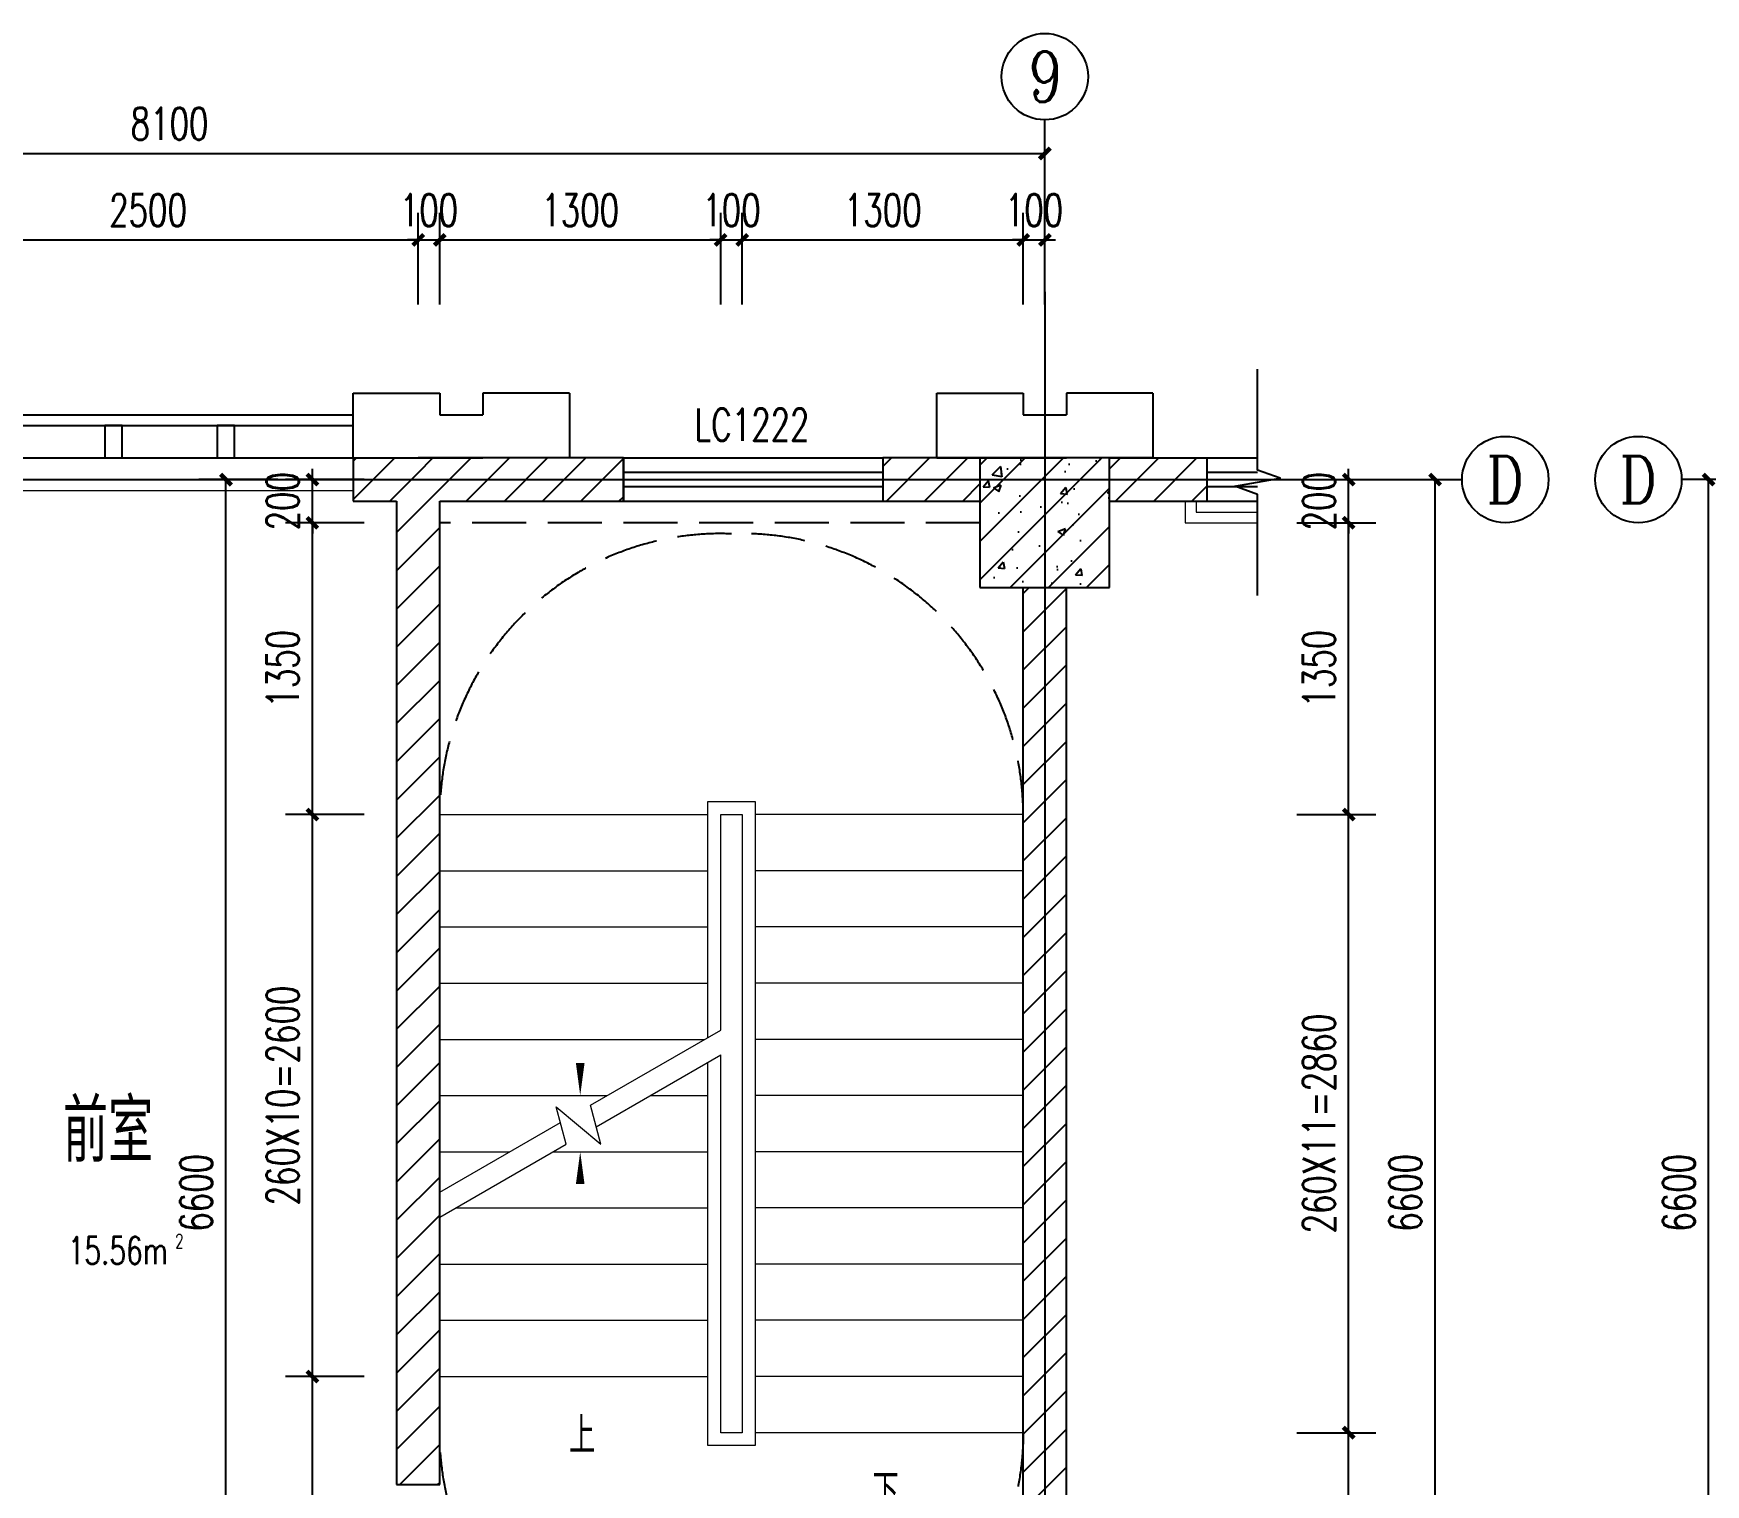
# Model space of a CAD drawing. Extents: x 1738711 to 2346805, y 1189731 to 2516152.
# Drawn here: x 2000756 to 2008494, y 1374807 to 1381521 of the extents above; entities that cross this region are included whole.
import ezdxf
from ezdxf.enums import TextEntityAlignment as Align

# ---------------------------------------------------------------- set-up
doc = ezdxf.new("R2010")
doc.units = 0
doc.header["$LTSCALE"] = 1000
doc.header["$MEASUREMENT"] = 0
doc.linetypes.add('DASH', pattern=[0.35, 0.25, -0.1])
doc.linetypes.add('复件 140224通州运河二期售楼部条件图_t3$0$X-ME SHAFT SH$0$X-B2$0$WATER_LINE', pattern=[0])
for name, color, linetype, lineweight in [('_0', 7, 'Continuous', 25), ('STAIR', 2, 'Continuous', 5), ('栏杆', 6, 'Continuous', 15)]:
    doc.layers.add(name, color=color, linetype=linetype, lineweight=lineweight)
for name, color, linetype in [('AR-TEXT', 7, 'Continuous'), ('AXIS', 3, 'Continuous'), ('AXIS_TEXT', 7, 'Continuous'), ('COLUMN', 9, 'Continuous'), ('DIM_SYMB', 3, 'Continuous'), ('DOTE', 1, 'Continuous'), ('PUB_DIM', 3, 'Continuous'), ('PUB_HATCH', 8, 'Continuous'), ('PUB_TEXT', 7, 'Continuous'), ('SPACE_ALL', 1, 'Continuous'), ('WALL', 40, 'Continuous'), ('WINDOW', 144, 'Continuous'), ('WINDOW_TEXT', 7, 'Continuous'), ('看线', 8, 'Continuous')]:
    doc.layers.add(name, color=color, linetype=linetype)
doc.styles.add('_TCH_AXIS', font='COMPLEX', dxfattribs={"bigfont": 'GBCBIG'})
doc.styles.add('_TCH_DIM', font='SIMPLEX', dxfattribs={"bigfont": 'GBCBIG'})
doc.styles.add('_TCH_DIM_T3', font='SIMPLEX', dxfattribs={"width": 0.705882, "bigfont": 'GBCBIG'})
doc.styles.add('_TCH_SPACE', font='SIMPLEX', dxfattribs={"height": 5, "bigfont": 'GBCBIG'})
doc.styles.add('_TCH_WINDOW', font='SIMPLEX', dxfattribs={"height": 3.5, "bigfont": 'GBCBIG'})
doc.styles.add('COMPLEX', font='COMPLEX')
doc.styles.get("Standard").update_dxf_attribs({"font": 'gbenor.shx', "bigfont": 'gbcbig.shx'})
doc.dimstyles.new('_TCH_ARCH&&50', dxfattribs={"dimtxt": 148.75, "dimasz": 50, "dimexe": 125, "dimexo": 150, "dimgap": 63.125, "dimtad": 1, "dimdec": 0, "dimzin": 0, "dimdsep": 46, "dimtxsty": '_TCH_DIM_T3', "dimblk": 'ARCHTICK', "dimcen": 0.09, "dimclrt": 7, "dimazin": 2, "dimtfac": 1, "dimtdec": 0, "dimtix": 1, "dimtmove": 2, "dimatfit": 3, "dimfxl": 50, "dimtolj": 1, "dimtzin": 0, "dimarcsym": 0})
pattern_1 = [(45, (0, 89.76), (-88.388383, 88.388383), [])]

# ---------------------------------------------------------------- blocks, each defined once
blk = doc.blocks.new('dgh321')
at = {"layer": 'WALL', "linetype": '复件 140224通州运河二期售楼部条件图_t3$0$X-ME SHAFT SH$0$X-B2$0$WATER_LINE'}
for p, q in [((3247025.2, -2494104.9), (3247425.2, -2494104.9)), ((3247025.2, -2494104.9), (3247025.2, -2494404.9)), ((3247425.2, -2494104.9), (3247625.2, -2494104.9)), ((3248025.2, -2494104.9), (3247625.2, -2494104.9)), ((3248025.2, -2494404.9), (3248025.2, -2494104.9)), ((3247425.2, -2494404.9), (3247425.2, -2494304.9)), ((3247425.2, -2494304.9), (3247625.2, -2494304.9)), ((3247625.2, -2494404.9), (3247625.2, -2494304.9)), ((3247025.2, -2494404.9), (3247425.2, -2494404.9)), ((3248025.2, -2494404.9), (3247625.2, -2494404.9))]:
    blk.add_line(p, q, dxfattribs=at)
blk = doc.blocks.new('hearherherhr')
at = {"layer": '看线', "linetype": 'DASH'}
for centre, start, end in [((1981791.9, 1704275.4), 87.79577, 180), ((1981891.9, 1704275.4), 0, 92.20423)]:
    blk.add_arc(centre, 1300, start, end, dxfattribs=at)
blk = doc.blocks.new('_ArchTick')
at = {"color": 0, "linetype": 'ByBlock', "const_width": 0.4}
blk.add_lwpolyline([(-0.5, -0.5), (0.5, 0.5)], dxfattribs=at)
blk = doc.blocks.new('*D1593')
at = {"layer": 'Defpoints', "color": 0, "transparency": 16777216}
for p in [(2001646.9, 1379456.5), (2002036.3, 1379456.5), (2002036.3, 1372856.5)]:
    blk.add_point(p, dxfattribs=at)
at = {"layer": 'PUB_DIM', "color": 0, "lineweight": -2, "transparency": 16777216}
for p, q in [((2001886.3, 1379456.5), (2001521.9, 1379456.5)), ((2001646.9, 1372856.5), (2001646.9, 1379456.5)), ((2001886.3, 1372856.5), (2001521.9, 1372856.5))]:
    blk.add_line(p, q, dxfattribs=at)
at = {"layer": 'PUB_DIM', "color": 0, "lineweight": -2, "transparency": 16777216, "xscale": 50, "yscale": 50, "zscale": 50}
for p, rotation in [((2001646.9, 1379456.5), 90), ((2001646.9, 1372856.5), 270)]:
    blk.add_blockref('_ArchTick', p, dxfattribs=dict(at, rotation=rotation))
at = {"layer": 'PUB_DIM', "color": 7, "transparency": 16777216, "insert": (2001509.4, 1376156.5), "char_height": 148.75, "attachment_point": 5, "rotation": 90, "style": '_TCH_DIM_T3'}
blk.add_mtext('\\A1;6600', dxfattribs=at)
blk = doc.blocks.new('*D1596')
at = {"layer": 'Defpoints', "color": 0, "transparency": 16777216}
for p in [(2002046.9, 1375306.5), (2002436.3, 1375306.5), (2002436.3, 1373706.5)]:
    blk.add_point(p, dxfattribs=at)
at = {"layer": 'PUB_DIM', "color": 0, "lineweight": -2, "transparency": 16777216}
for p, q in [((2002286.3, 1375306.5), (2001921.9, 1375306.5)), ((2002046.9, 1373706.5), (2002046.9, 1375306.5)), ((2002286.3, 1373706.5), (2001921.9, 1373706.5))]:
    blk.add_line(p, q, dxfattribs=at)
at = {"layer": 'PUB_DIM', "color": 0, "lineweight": -2, "transparency": 16777216, "xscale": 50, "yscale": 50, "zscale": 50}
for p, rotation in [((2002046.9, 1375306.5), 90), ((2002046.9, 1373706.5), 270)]:
    blk.add_blockref('_ArchTick', p, dxfattribs=dict(at, rotation=rotation))
at = {"layer": 'PUB_DIM', "color": 7, "transparency": 16777216, "insert": (2001909.4, 1374506.5), "char_height": 148.75, "attachment_point": 5, "rotation": 90, "style": '_TCH_DIM_T3'}
blk.add_mtext('\\A1;1600', dxfattribs=at)
blk = doc.blocks.new('*D1597')
at = {"layer": 'Defpoints', "color": 0, "transparency": 16777216}
for p in [(2002046.9, 1377906.5), (2002436.3, 1377906.5), (2002436.3, 1375306.5)]:
    blk.add_point(p, dxfattribs=at)
at = {"layer": 'PUB_DIM', "color": 0, "lineweight": -2, "transparency": 16777216}
for p, q in [((2002286.3, 1377906.5), (2001921.9, 1377906.5)), ((2002046.9, 1375306.5), (2002046.9, 1377906.5)), ((2002286.3, 1375306.5), (2001921.9, 1375306.5))]:
    blk.add_line(p, q, dxfattribs=at)
at = {"layer": 'PUB_DIM', "color": 0, "lineweight": -2, "transparency": 16777216, "xscale": 50, "yscale": 50, "zscale": 50}
for p, rotation in [((2002046.9, 1377906.5), 90), ((2002046.9, 1375306.5), 270)]:
    blk.add_blockref('_ArchTick', p, dxfattribs=dict(at, rotation=rotation))
at = {"layer": 'PUB_DIM', "color": 7, "transparency": 16777216, "insert": (2001909.4, 1376606.5), "char_height": 148.75, "attachment_point": 5, "rotation": 90, "style": '_TCH_DIM_T3'}
blk.add_mtext('\\A1;260X10=2600', dxfattribs=at)
blk = doc.blocks.new('*D1598')
at = {"layer": 'Defpoints', "color": 0, "transparency": 16777216}
for p in [(2002046.9, 1379256.5), (2002436.3, 1379256.5), (2002436.3, 1377906.5)]:
    blk.add_point(p, dxfattribs=at)
at = {"layer": 'PUB_DIM', "color": 0, "lineweight": -2, "transparency": 16777216}
for p, q in [((2002286.3, 1379256.5), (2001921.9, 1379256.5)), ((2002046.9, 1377906.5), (2002046.9, 1379256.5)), ((2002286.3, 1377906.5), (2001921.9, 1377906.5))]:
    blk.add_line(p, q, dxfattribs=at)
at = {"layer": 'PUB_DIM', "color": 0, "lineweight": -2, "transparency": 16777216, "xscale": 50, "yscale": 50, "zscale": 50}
for p, rotation in [((2002046.9, 1379256.5), 90), ((2002046.9, 1377906.5), 270)]:
    blk.add_blockref('_ArchTick', p, dxfattribs=dict(at, rotation=rotation))
at = {"layer": 'PUB_DIM', "color": 7, "transparency": 16777216, "insert": (2001909.4, 1378581.5), "char_height": 148.75, "attachment_point": 5, "rotation": 90, "style": '_TCH_DIM_T3'}
blk.add_mtext('\\A1;1350', dxfattribs=at)
blk = doc.blocks.new('*D1599')
at = {"layer": 'Defpoints', "color": 0, "transparency": 16777216}
for p in [(2002046.9, 1379456.5), (2002436.3, 1379456.5), (2002436.3, 1379256.5)]:
    blk.add_point(p, dxfattribs=at)
at = {"layer": 'PUB_DIM', "color": 0, "lineweight": -2, "transparency": 16777216}
for p, q in [((2002046.9, 1379456.5), (2002046.9, 1379506.5)), ((2002286.3, 1379456.5), (2001921.9, 1379456.5)), ((2002046.9, 1379256.5), (2002046.9, 1379456.5)), ((2002286.3, 1379256.5), (2001921.9, 1379256.5)), ((2002046.9, 1379256.5), (2002046.9, 1379206.5))]:
    blk.add_line(p, q, dxfattribs=at)
at = {"layer": 'PUB_DIM', "color": 0, "lineweight": -2, "transparency": 16777216, "xscale": 50, "yscale": 50, "zscale": 50}
for p, rotation in [((2002046.9, 1379456.5), 270), ((2002046.9, 1379256.5), 90)]:
    blk.add_blockref('_ArchTick', p, dxfattribs=dict(at, rotation=rotation))
at = {"layer": 'PUB_DIM', "color": 7, "transparency": 16777216, "insert": (2001909.4, 1379356.5), "char_height": 148.75, "attachment_point": 5, "rotation": 90, "style": '_TCH_DIM_T3'}
blk.add_mtext('\\A1;200', dxfattribs=at)
blk = doc.blocks.new('*D1646')
at = {"layer": 'Defpoints', "color": 0, "transparency": 16777216}
for p in [(2008507.9, 1379456.5), (2008972.6, 1379456.5), (2008972.6, 1372856.5)]:
    blk.add_point(p, dxfattribs=at)
at = {"layer": 'PUB_DIM', "color": 0, "lineweight": -2, "transparency": 16777216}
for p, q in [((2008822.6, 1379456.5), (2008382.9, 1379456.5)), ((2008507.9, 1372856.5), (2008507.9, 1379456.5)), ((2008822.6, 1372856.5), (2008382.9, 1372856.5))]:
    blk.add_line(p, q, dxfattribs=at)
at = {"layer": 'PUB_DIM', "color": 0, "lineweight": -2, "transparency": 16777216, "xscale": 50, "yscale": 50, "zscale": 50}
for p, rotation in [((2008507.9, 1379456.5), 90), ((2008507.9, 1372856.5), 270)]:
    blk.add_blockref('_ArchTick', p, dxfattribs=dict(at, rotation=rotation))
at = {"layer": 'PUB_DIM', "color": 7, "transparency": 16777216, "insert": (2008370.4, 1376156.5), "char_height": 148.75, "attachment_point": 5, "rotation": 90, "style": '_TCH_DIM_T3'}
blk.add_mtext('\\A1;6600', dxfattribs=at)
blk = doc.blocks.new('*D1671')
at = {"layer": 'Defpoints', "color": 0, "transparency": 16777216}
for p in [(2006852.9, 1379456.5), (2007242.3, 1379456.5), (2006852.9, 1372856.5)]:
    blk.add_point(p, dxfattribs=at)
at = {"layer": 'PUB_DIM', "color": 0, "lineweight": -2, "transparency": 16777216}
for p, q in [((2007002.9, 1379456.5), (2007367.3, 1379456.5)), ((2007242.3, 1372856.5), (2007242.3, 1379456.5)), ((2007002.9, 1372856.5), (2007367.3, 1372856.5))]:
    blk.add_line(p, q, dxfattribs=at)
at = {"layer": 'PUB_DIM', "color": 0, "lineweight": -2, "transparency": 16777216, "xscale": 50, "yscale": 50, "zscale": 50}
for p, rotation in [((2007242.3, 1379456.5), 90), ((2007242.3, 1372856.5), 270)]:
    blk.add_blockref('_ArchTick', p, dxfattribs=dict(at, rotation=rotation))
at = {"layer": 'PUB_DIM', "color": 7, "transparency": 16777216, "insert": (2007104.8, 1376156.5), "char_height": 148.75, "attachment_point": 5, "rotation": 90, "style": '_TCH_DIM_T3'}
blk.add_mtext('\\A1;6600', dxfattribs=at)
blk = doc.blocks.new('*D1674')
at = {"layer": 'Defpoints', "color": 0, "transparency": 16777216}
for p in [(2006452.9, 1375046.5), (2006842.3, 1375046.5), (2006452.9, 1373706.5)]:
    blk.add_point(p, dxfattribs=at)
at = {"layer": 'PUB_DIM', "color": 0, "lineweight": -2, "transparency": 16777216}
for p, q in [((2006602.9, 1375046.5), (2006967.3, 1375046.5)), ((2006842.3, 1373706.5), (2006842.3, 1375046.5)), ((2006602.9, 1373706.5), (2006967.3, 1373706.5))]:
    blk.add_line(p, q, dxfattribs=at)
at = {"layer": 'PUB_DIM', "color": 0, "lineweight": -2, "transparency": 16777216, "xscale": 50, "yscale": 50, "zscale": 50}
for p, rotation in [((2006842.3, 1375046.5), 90), ((2006842.3, 1373706.5), 270)]:
    blk.add_blockref('_ArchTick', p, dxfattribs=dict(at, rotation=rotation))
at = {"layer": 'PUB_DIM', "color": 7, "transparency": 16777216, "insert": (2006704.8, 1374376.5), "char_height": 148.75, "attachment_point": 5, "rotation": 90, "style": '_TCH_DIM_T3'}
blk.add_mtext('\\A1;1340', dxfattribs=at)
blk = doc.blocks.new('*D1675')
at = {"layer": 'Defpoints', "color": 0, "transparency": 16777216}
for p in [(2006452.9, 1377906.5), (2006842.3, 1377906.5), (2006452.9, 1375046.5)]:
    blk.add_point(p, dxfattribs=at)
at = {"layer": 'PUB_DIM', "color": 0, "lineweight": -2, "transparency": 16777216}
for p, q in [((2006602.9, 1377906.5), (2006967.3, 1377906.5)), ((2006842.3, 1375046.5), (2006842.3, 1377906.5)), ((2006602.9, 1375046.5), (2006967.3, 1375046.5))]:
    blk.add_line(p, q, dxfattribs=at)
at = {"layer": 'PUB_DIM', "color": 0, "lineweight": -2, "transparency": 16777216, "xscale": 50, "yscale": 50, "zscale": 50}
for p, rotation in [((2006842.3, 1377906.5), 90), ((2006842.3, 1375046.5), 270)]:
    blk.add_blockref('_ArchTick', p, dxfattribs=dict(at, rotation=rotation))
at = {"layer": 'PUB_DIM', "color": 7, "transparency": 16777216, "insert": (2006704.8, 1376476.5), "char_height": 148.75, "attachment_point": 5, "rotation": 90, "style": '_TCH_DIM_T3'}
blk.add_mtext('\\A1;260X11=2860', dxfattribs=at)
blk = doc.blocks.new('*D1676')
at = {"layer": 'Defpoints', "color": 0, "transparency": 16777216}
for p in [(2006452.9, 1379256.5), (2006842.3, 1379256.5), (2006452.9, 1377906.5)]:
    blk.add_point(p, dxfattribs=at)
at = {"layer": 'PUB_DIM', "color": 0, "lineweight": -2, "transparency": 16777216}
for p, q in [((2006602.9, 1379256.5), (2006967.3, 1379256.5)), ((2006842.3, 1377906.5), (2006842.3, 1379256.5)), ((2006602.9, 1377906.5), (2006967.3, 1377906.5))]:
    blk.add_line(p, q, dxfattribs=at)
at = {"layer": 'PUB_DIM', "color": 0, "lineweight": -2, "transparency": 16777216, "xscale": 50, "yscale": 50, "zscale": 50}
for p, rotation in [((2006842.3, 1379256.5), 90), ((2006842.3, 1377906.5), 270)]:
    blk.add_blockref('_ArchTick', p, dxfattribs=dict(at, rotation=rotation))
at = {"layer": 'PUB_DIM', "color": 7, "transparency": 16777216, "insert": (2006704.8, 1378581.5), "char_height": 148.75, "attachment_point": 5, "rotation": 90, "style": '_TCH_DIM_T3'}
blk.add_mtext('\\A1;1350', dxfattribs=at)
blk = doc.blocks.new('*D1677')
at = {"layer": 'Defpoints', "color": 0, "transparency": 16777216}
for p in [(2006452.9, 1379456.5), (2006842.3, 1379456.5), (2006452.9, 1379256.5)]:
    blk.add_point(p, dxfattribs=at)
at = {"layer": 'PUB_DIM', "color": 0, "lineweight": -2, "transparency": 16777216}
for p, q in [((2006842.3, 1379456.5), (2006842.3, 1379506.5)), ((2006602.9, 1379456.5), (2006967.3, 1379456.5)), ((2006842.3, 1379256.5), (2006842.3, 1379456.5)), ((2006602.9, 1379256.5), (2006967.3, 1379256.5)), ((2006842.3, 1379256.5), (2006842.3, 1379206.5))]:
    blk.add_line(p, q, dxfattribs=at)
at = {"layer": 'PUB_DIM', "color": 0, "lineweight": -2, "transparency": 16777216, "xscale": 50, "yscale": 50, "zscale": 50}
for p, rotation in [((2006842.3, 1379456.5), 270), ((2006842.3, 1379256.5), 90)]:
    blk.add_blockref('_ArchTick', p, dxfattribs=dict(at, rotation=rotation))
at = {"layer": 'PUB_DIM', "color": 7, "transparency": 16777216, "insert": (2006704.8, 1379356.5), "char_height": 148.75, "attachment_point": 5, "rotation": 90, "style": '_TCH_DIM_T3'}
blk.add_mtext('\\A1;200', dxfattribs=at)
blk = doc.blocks.new('*D1683')
at = {"layer": 'Defpoints', "color": 0, "transparency": 16777216}
for p in [(2005436.3, 1380965.4), (1997336.3, 1380516.8), (2005436.3, 1380516.8)]:
    blk.add_point(p, dxfattribs=at)
at = {"layer": 'PUB_DIM', "color": 0, "lineweight": -2, "transparency": 16777216}
for p, q in [((1997336.3, 1380666.8), (1997336.3, 1381090.4)), ((2005436.3, 1380666.8), (2005436.3, 1381090.4)), ((1997336.3, 1380965.4), (2005436.3, 1380965.4))]:
    blk.add_line(p, q, dxfattribs=at)
at = {"layer": 'PUB_DIM', "color": 0, "lineweight": -2, "transparency": 16777216, "xscale": 50, "yscale": 50, "zscale": 50, "rotation": 180}
blk.add_blockref('_ArchTick', (1997336.3, 1380965.4), dxfattribs=at)
at = {"layer": 'PUB_DIM', "color": 0, "lineweight": -2, "transparency": 16777216, "xscale": 50, "yscale": 50, "zscale": 50}
blk.add_blockref('_ArchTick', (2005436.3, 1380965.4), dxfattribs=at)
at = {"layer": 'PUB_DIM', "color": 7, "transparency": 16777216, "insert": (2001386.3, 1381102.9), "char_height": 148.75, "attachment_point": 5, "style": '_TCH_DIM_T3'}
blk.add_mtext('\\A1;8100', dxfattribs=at)
blk = doc.blocks.new('*D1687')
at = {"layer": 'Defpoints', "color": 0, "transparency": 16777216}
for p in [(2002536.3, 1380565.4), (2000036.3, 1380116.8), (2002536.3, 1380116.8)]:
    blk.add_point(p, dxfattribs=at)
at = {"layer": 'PUB_DIM', "color": 0, "lineweight": -2, "transparency": 16777216}
for p, q in [((2000036.3, 1380266.8), (2000036.3, 1380690.4)), ((2002536.3, 1380266.8), (2002536.3, 1380690.4)), ((2000036.3, 1380565.4), (2002536.3, 1380565.4))]:
    blk.add_line(p, q, dxfattribs=at)
at = {"layer": 'PUB_DIM', "color": 0, "lineweight": -2, "transparency": 16777216, "xscale": 50, "yscale": 50, "zscale": 50, "rotation": 180}
blk.add_blockref('_ArchTick', (2000036.3, 1380565.4), dxfattribs=at)
at = {"layer": 'PUB_DIM', "color": 0, "lineweight": -2, "transparency": 16777216, "xscale": 50, "yscale": 50, "zscale": 50}
blk.add_blockref('_ArchTick', (2002536.3, 1380565.4), dxfattribs=at)
at = {"layer": 'PUB_DIM', "color": 7, "transparency": 16777216, "insert": (2001286.3, 1380702.9), "char_height": 148.75, "attachment_point": 5, "style": '_TCH_DIM_T3'}
blk.add_mtext('\\A1;2500', dxfattribs=at)
blk = doc.blocks.new('*D1688')
at = {"layer": 'Defpoints', "color": 0, "transparency": 16777216}
for p in [(2002636.3, 1380565.4), (2002536.3, 1380116.8), (2002636.3, 1380116.8)]:
    blk.add_point(p, dxfattribs=at)
at = {"layer": 'PUB_DIM', "color": 0, "lineweight": -2, "transparency": 16777216}
for p, q in [((2002536.3, 1380266.8), (2002536.3, 1380690.4)), ((2002636.3, 1380266.8), (2002636.3, 1380690.4)), ((2002536.3, 1380565.4), (2002486.3, 1380565.4)), ((2002536.3, 1380565.4), (2002636.3, 1380565.4)), ((2002636.3, 1380565.4), (2002686.3, 1380565.4))]:
    blk.add_line(p, q, dxfattribs=at)
at = {"layer": 'PUB_DIM', "color": 0, "lineweight": -2, "transparency": 16777216, "xscale": 50, "yscale": 50, "zscale": 50}
blk.add_blockref('_ArchTick', (2002536.3, 1380565.4), dxfattribs=at)
at = {"layer": 'PUB_DIM', "color": 0, "lineweight": -2, "transparency": 16777216, "xscale": 50, "yscale": 50, "zscale": 50, "rotation": 180}
blk.add_blockref('_ArchTick', (2002636.3, 1380565.4), dxfattribs=at)
at = {"layer": 'PUB_DIM', "color": 7, "transparency": 16777216, "insert": (2002586.3, 1380702.9), "char_height": 148.75, "attachment_point": 5, "style": '_TCH_DIM_T3'}
blk.add_mtext('\\A1;100', dxfattribs=at)
blk = doc.blocks.new('*D1689')
at = {"layer": 'Defpoints', "color": 0, "transparency": 16777216}
for p in [(2003936.3, 1380565.4), (2002636.3, 1380116.8), (2003936.3, 1380116.8)]:
    blk.add_point(p, dxfattribs=at)
at = {"layer": 'PUB_DIM', "color": 0, "lineweight": -2, "transparency": 16777216}
for p, q in [((2002636.3, 1380266.8), (2002636.3, 1380690.4)), ((2003936.3, 1380266.8), (2003936.3, 1380690.4)), ((2002636.3, 1380565.4), (2003936.3, 1380565.4))]:
    blk.add_line(p, q, dxfattribs=at)
at = {"layer": 'PUB_DIM', "color": 0, "lineweight": -2, "transparency": 16777216, "xscale": 50, "yscale": 50, "zscale": 50, "rotation": 180}
blk.add_blockref('_ArchTick', (2002636.3, 1380565.4), dxfattribs=at)
at = {"layer": 'PUB_DIM', "color": 0, "lineweight": -2, "transparency": 16777216, "xscale": 50, "yscale": 50, "zscale": 50}
blk.add_blockref('_ArchTick', (2003936.3, 1380565.4), dxfattribs=at)
at = {"layer": 'PUB_DIM', "color": 7, "transparency": 16777216, "insert": (2003286.3, 1380702.9), "char_height": 148.75, "attachment_point": 5, "style": '_TCH_DIM_T3'}
blk.add_mtext('\\A1;1300', dxfattribs=at)
blk = doc.blocks.new('*D1690')
at = {"layer": 'Defpoints', "color": 0, "transparency": 16777216}
for p in [(2004036.3, 1380565.4), (2003936.3, 1380116.8), (2004036.3, 1380116.8)]:
    blk.add_point(p, dxfattribs=at)
at = {"layer": 'PUB_DIM', "color": 0, "lineweight": -2, "transparency": 16777216}
for p, q in [((2003936.3, 1380266.8), (2003936.3, 1380690.4)), ((2004036.3, 1380266.8), (2004036.3, 1380690.4)), ((2003936.3, 1380565.4), (2003886.3, 1380565.4)), ((2003936.3, 1380565.4), (2004036.3, 1380565.4)), ((2004036.3, 1380565.4), (2004086.3, 1380565.4))]:
    blk.add_line(p, q, dxfattribs=at)
at = {"layer": 'PUB_DIM', "color": 0, "lineweight": -2, "transparency": 16777216, "xscale": 50, "yscale": 50, "zscale": 50}
blk.add_blockref('_ArchTick', (2003936.3, 1380565.4), dxfattribs=at)
at = {"layer": 'PUB_DIM', "color": 0, "lineweight": -2, "transparency": 16777216, "xscale": 50, "yscale": 50, "zscale": 50, "rotation": 180}
blk.add_blockref('_ArchTick', (2004036.3, 1380565.4), dxfattribs=at)
at = {"layer": 'PUB_DIM', "color": 7, "transparency": 16777216, "insert": (2003986.3, 1380702.9), "char_height": 148.75, "attachment_point": 5, "style": '_TCH_DIM_T3'}
blk.add_mtext('\\A1;100', dxfattribs=at)
blk = doc.blocks.new('*D1691')
at = {"layer": 'Defpoints', "color": 0, "transparency": 16777216}
for p in [(2005336.3, 1380565.4), (2004036.3, 1380116.8), (2005336.3, 1380116.8)]:
    blk.add_point(p, dxfattribs=at)
at = {"layer": 'PUB_DIM', "color": 0, "lineweight": -2, "transparency": 16777216}
for p, q in [((2004036.3, 1380266.8), (2004036.3, 1380690.4)), ((2005336.3, 1380266.8), (2005336.3, 1380690.4)), ((2004036.3, 1380565.4), (2005336.3, 1380565.4))]:
    blk.add_line(p, q, dxfattribs=at)
at = {"layer": 'PUB_DIM', "color": 0, "lineweight": -2, "transparency": 16777216, "xscale": 50, "yscale": 50, "zscale": 50, "rotation": 180}
blk.add_blockref('_ArchTick', (2004036.3, 1380565.4), dxfattribs=at)
at = {"layer": 'PUB_DIM', "color": 0, "lineweight": -2, "transparency": 16777216, "xscale": 50, "yscale": 50, "zscale": 50}
blk.add_blockref('_ArchTick', (2005336.3, 1380565.4), dxfattribs=at)
at = {"layer": 'PUB_DIM', "color": 7, "transparency": 16777216, "insert": (2004686.3, 1380702.9), "char_height": 148.75, "attachment_point": 5, "style": '_TCH_DIM_T3'}
blk.add_mtext('\\A1;1300', dxfattribs=at)
blk = doc.blocks.new('*D1692')
at = {"layer": 'Defpoints', "color": 0, "transparency": 16777216}
for p in [(2005436.3, 1380565.4), (2005336.3, 1380116.8), (2005436.3, 1380116.8)]:
    blk.add_point(p, dxfattribs=at)
at = {"layer": 'PUB_DIM', "color": 0, "lineweight": -2, "transparency": 16777216}
for p, q in [((2005336.3, 1380266.8), (2005336.3, 1380690.4)), ((2005436.3, 1380266.8), (2005436.3, 1380690.4)), ((2005336.3, 1380565.4), (2005286.3, 1380565.4)), ((2005336.3, 1380565.4), (2005436.3, 1380565.4)), ((2005436.3, 1380565.4), (2005486.3, 1380565.4))]:
    blk.add_line(p, q, dxfattribs=at)
at = {"layer": 'PUB_DIM', "color": 0, "lineweight": -2, "transparency": 16777216, "xscale": 50, "yscale": 50, "zscale": 50}
blk.add_blockref('_ArchTick', (2005336.3, 1380565.4), dxfattribs=at)
at = {"layer": 'PUB_DIM', "color": 0, "lineweight": -2, "transparency": 16777216, "xscale": 50, "yscale": 50, "zscale": 50, "rotation": 180}
blk.add_blockref('_ArchTick', (2005436.3, 1380565.4), dxfattribs=at)
at = {"layer": 'PUB_DIM', "color": 7, "transparency": 16777216, "insert": (2005386.3, 1380702.9), "char_height": 148.75, "attachment_point": 5, "style": '_TCH_DIM_T3'}
blk.add_mtext('\\A1;100', dxfattribs=at)
blk = doc.blocks.new('$TCHSYS$WIN2D')
for p, q in [((-0.5, 0.5), (0.5, 0.5)), ((-0.5, 0.5), (-0.5, -0.5)), ((0.5, 0.5), (0.5, -0.5)), ((0.5, 0.1667), (-0.5, 0.1667)), ((0.5, -0.1667), (-0.5, -0.1667)), ((-0.5, -0.5), (0.5, -0.5))]:
    blk.add_line(p, q)
blk = doc.blocks.new('_AXISO')
blk.add_circle((0, 0), 0.5)
at = {"layer": 'AXIS_TEXT', "style": 'COMPLEX', "width": 1.041667}
blk.add_attdef('A', text='', height=0.56, dxfattribs=at).set_placement((-0.25, -0.28), (0.25, -0.28), align=Align.FIT)

msp = doc.modelspace()

# ---------------------------------------------------------------- hatches: boundary and pattern name
at = {"layer": 'PUB_HATCH', "linetype": '复件 140224通州运河二期售楼部条件图_t3$0$X-ME SHAFT SH$0$X-B2$0$WATER_LINE'}
h = msp.add_hatch(dxfattribs=at)
h.set_pattern_fill('普通砖', color=256, scale=50, style=0)
h.set_pattern_definition(pattern_1)
h.paths.add_polyline_path([(2002236.3, 1379356.5), (2002436.3, 1379356.5), (2002536.3, 1379423.2), (2002536.3, 1379556.5), (2002236.3, 1379556.5)])
h = msp.add_hatch(dxfattribs=at)
h.set_pattern_fill('普通砖', color=256, scale=50, style=0)
h.set_pattern_definition(pattern_1)
h.paths.add_polyline_path([(2002636.3, 1379356.5), (2003486.3, 1379356.5), (2003486.3, 1379556.5), (2002536.3, 1379556.5), (2002536.3, 1379423.2)])
h = msp.add_hatch(dxfattribs=at)
h.set_pattern_fill('普通砖', color=256, scale=50, style=0)
h.set_pattern_definition(pattern_1)
h.paths.add_polyline_path([(2005136.3, 1379356.5), (2005136.3, 1379556.5), (2004686.3, 1379556.5), (2004686.3, 1379356.5)])
h = msp.add_hatch(dxfattribs=at)
h.set_pattern_fill('钢筋混凝土', color=256, scale=50, style=0)
h.set_pattern_definition([(45, (0, 0), (-88.3883476, 88.3883476), []), (50, (0, 0), (358.63009, -31.376067), [37.5, -412.5]), (355, (0, 0), (-69.375667, 376.096067), [30, -330]), (100.4514, (29.9, -2.6), (289.25469, 344.71977), [31.870095, -350.571056]), (46.1842, (0, 100), (533.620524, -82.75951), [56.25, -618.75]), (96.6356, (44.47, 93.1), (467.33135, 487.05894), [47.80514, -525.8565]), (351.1842, (0, 100), (467.33097, 487.0593), [45, -495]), (21, (50, 75), (298.453526, -201.309445), [37.5, -412.5]), (326, (50, 75), (121.657666, 362.57502), [30, -330]), (71.4514, (74.87, 58.22), (420.111314, 161.26525), [31.870095, -350.571056]), (37.5, (0, 0), (6.0799277, 166.446927), [0, -326, 0, -335, 0, -331.25]), (7.5, (0, 0), (131.534769, 197.205856), [0, -191, 0, -318.5, 0, -126.25]), (327.5, (-111.5, 0), (266.911218, -11.277436), [0, -125, 0, -390, 0, -517.5]), (317.5, (-161.5, 0), (291.593085, 50.052491), [0, -162.5, 0, -259, 0, -367.5])])
h.paths.add_polyline_path([(2005136.3, 1378956.5), (2005736.3, 1378956.5), (2005736.3, 1379556.5), (2005136.3, 1379556.5)])
h = msp.add_hatch(dxfattribs=at)
h.set_pattern_fill('普通砖', color=256, scale=50, style=0)
h.set_pattern_definition(pattern_1)
h.paths.add_polyline_path([(2005736.3, 1379556.5), (2005736.3, 1379356.5), (2006186.3, 1379356.5), (2006186.3, 1379556.5)])
at = {"layer": 'PUB_HATCH'}
h = msp.add_hatch(dxfattribs=at)
h.set_pattern_fill('普通砖', color=256, scale=50, style=0)
h.set_pattern_definition(pattern_1)
h.paths.add_polyline_path([(2002436.3, 1379356.5), (2002436.3, 1374806.5), (2002636.3, 1374806.5), (2002636.3, 1379356.5), (2002536.3, 1379423.2)])
h = msp.add_hatch(dxfattribs=at)
h.set_pattern_fill('普通砖', color=256, scale=50, style=0)
h.set_pattern_definition(pattern_1)
h.paths.add_polyline_path([(2005536.3, 1378956.5), (2005336.3, 1378956.5), (2005336.3, 1373706.5), (2005403, 1373606.5), (2005536.3, 1373606.5)])

# ---------------------------------------------------------------- linework, layer by layer
at = {"layer": 'AXIS'}
for p, q in [((2005436.3, 1380620.8), (2005436.3, 1381120.8)), ((2006867.3, 1379456.5), (2007367.3, 1379456.5)), ((2008882.9, 1379456.5), (2008382.9, 1379456.5))]:
    msp.add_line(p, q, dxfattribs=at)
at = {"layer": 'COLUMN', "linetype": '复件 140224通州运河二期售楼部条件图_t3$0$X-ME SHAFT SH$0$X-B2$0$WATER_LINE'}
for p, q in [((2005736.3, 1379556.5), (2005136.3, 1379556.5)), ((2005136.3, 1379556.5), (2005136.3, 1378956.5)), ((2005736.3, 1378956.5), (2005736.3, 1379556.5)), ((2005136.3, 1378956.5), (2005736.3, 1378956.5))]:
    msp.add_line(p, q, dxfattribs=at)
at = {"layer": 'DIM_SYMB'}
msp.add_lwpolyline([(2006420.1, 1378920.9), (2006420.1, 1379387.8), (2006315.1, 1379426.1), (2006525.1, 1379463.1), (2006420.1, 1379500.3), (2006420.1, 1379967.3)], dxfattribs=at)
for points in [[(2004686.3, 1374916.5, 0, 0, 0), (2004686.3, 1378581.5, 0, 0, 0), (2003286.3, 1378581.5, 0, 0, 0), (2003286.3, 1376606.5, 0, 40, 0), (2003286.3, 1376756.5, 0, 0, 0)], [(2003286.3, 1375176.5, 0, 0, 0), (2003286.3, 1376346.5, 0, 40, 0), (2003286.3, 1376196.5, 0, 0, 0)]]:
    msp.add_lwpolyline(points, format="xyseb", dxfattribs=at)
at = {"layer": 'DOTE'}
for p, q in [((2005436.3, 1380325.8), (2005436.3, 1371633.5)), ((1996083.2, 1379456.5), (2007050.7, 1379456.5))]:
    msp.add_line(p, q, dxfattribs=at)
at = {"layer": 'STAIR'}
for p, q in [((2003876.3, 1376874.9), (2003876.3, 1377966.5)), ((2003876.3, 1377966.5), (2004096.3, 1377966.5)), ((2004096.3, 1377966.5), (2004096.3, 1374986.5)), ((2002636.3, 1377906.5), (2003876.3, 1377906.5)), ((2003936.3, 1376909.6), (2003936.3, 1377906.5)), ((2003936.3, 1377906.5), (2004036.3, 1377906.5)), ((2004036.3, 1377906.5), (2004036.3, 1375046.5)), ((2005336.3, 1377906.5), (2004096.3, 1377906.5)), ((2002636.3, 1377646.5), (2003876.3, 1377646.5)), ((2005336.3, 1377646.5), (2004096.3, 1377646.5)), ((2002636.3, 1377386.5), (2003876.3, 1377386.5)), ((2005336.3, 1377386.5), (2004096.3, 1377386.5)), ((2002636.3, 1377126.5), (2003876.3, 1377126.5)), ((2005336.3, 1377126.5), (2004096.3, 1377126.5)), ((2002636.3, 1376866.5), (2003861.8, 1376866.5)), ((2003333.4, 1376561.5), (2003936.3, 1376909.6)), ((2005336.3, 1376866.5), (2004096.3, 1376866.5)), ((2003360.2, 1376461.5), (2003936.3, 1376794.1)), ((2003936.3, 1375046.5), (2003936.3, 1376794.1)), ((2003876.3, 1374986.5), (2003876.3, 1376759.4)), ((2002636.3, 1376606.5), (2003411.5, 1376606.5)), ((2003381.8, 1376381.1), (2003333.4, 1376561.5)), ((2003611.5, 1376606.5), (2003876.3, 1376606.5)), ((2005336.3, 1376606.5), (2004096.3, 1376606.5)), ((2002636.3, 1376159), (2003195.1, 1376481.6)), ((2003221.9, 1376381.6), (2003175.7, 1376554)), ((2003175.7, 1376554), (2003381.8, 1376381.1)), ((2002636.3, 1376043.5), (2003221.9, 1376381.6)), ((2002636.3, 1376346.5), (2002961.1, 1376346.5)), ((2003161.1, 1376346.5), (2003876.3, 1376346.5)), ((2005336.3, 1376346.5), (2004096.3, 1376346.5)), ((2002710.8, 1376086.5), (2003876.3, 1376086.5)), ((2005336.3, 1376086.5), (2004096.3, 1376086.5)), ((2002636.3, 1375826.5), (2003876.3, 1375826.5)), ((2005336.3, 1375826.5), (2004096.3, 1375826.5)), ((2002636.3, 1375566.5), (2003876.3, 1375566.5)), ((2005336.3, 1375566.5), (2004096.3, 1375566.5)), ((2002636.3, 1375306.5), (2003876.3, 1375306.5)), ((2005336.3, 1375306.5), (2004096.3, 1375306.5)), ((2004036.3, 1375046.5), (2003936.3, 1375046.5)), ((2005336.3, 1375046.5), (2004096.3, 1375046.5)), ((2004096.3, 1374986.5), (2003876.3, 1374986.5))]:
    msp.add_line(p, q, dxfattribs=at)
at = {"layer": 'WALL', "linetype": '复件 140224通州运河二期售楼部条件图_t3$0$X-ME SHAFT SH$0$X-B2$0$WATER_LINE'}
for p, q in [((2002236.3, 1379556.5), (2002536.3, 1379556.5)), ((2002236.3, 1379556.5), (2002236.3, 1379356.5)), ((2003486.3, 1379556.5), (2002536.3, 1379556.5)), ((2003486.3, 1379356.5), (2003486.3, 1379556.5)), ((2005136.3, 1379556.5), (2004686.3, 1379556.5)), ((2004686.3, 1379556.5), (2004686.3, 1379356.5)), ((2005736.3, 1379556.5), (2006186.3, 1379556.5)), ((2006186.3, 1379556.5), (2006186.3, 1379356.5)), ((2002236.3, 1379356.5), (2002436.3, 1379356.5)), ((2002636.3, 1379356.5), (2003486.3, 1379356.5)), ((2004686.3, 1379356.5), (2005136.3, 1379356.5)), ((2005736.3, 1379356.5), (2006186.3, 1379356.5))]:
    msp.add_line(p, q, dxfattribs=at)
at = {"layer": 'WALL'}
for p, q in [((2002436.3, 1379356.5), (2002436.3, 1374806.5)), ((2002636.3, 1374806.5), (2002636.3, 1379356.5)), ((2005336.3, 1373706.5), (2005336.3, 1378956.5)), ((2005536.3, 1373606.5), (2005536.3, 1378956.5)), ((2002436.3, 1374806.5), (2002636.3, 1374806.5))]:
    msp.add_line(p, q, dxfattribs=at)
at = {"layer": 'WINDOW', "linetype": '复件 140224通州运河二期售楼部条件图_t3$0$X-ME SHAFT SH$0$X-B2$0$WATER_LINE'}
for p, q in [((1996653.2, 1379756.5), (2002236.3, 1379756.5)), ((1996653.2, 1379706.5), (2002236.3, 1379706.5)), ((2006186.3, 1379556.5), (2006420.1, 1379556.5)), ((2006420.1, 1379489.9), (2006186.3, 1379489.9)), ((2006420.1, 1379423.2), (2006186.3, 1379423.2)), ((2006186.3, 1379356.5), (2006420.1, 1379356.5))]:
    msp.add_line(p, q, dxfattribs=at)
at = {"layer": '栏杆'}
for points in [[(2000136.3, 1379456.5), (2002236.3, 1379456.5)], [(2000136.3, 1379406.5), (2002236.3, 1379406.5)], [(2006086.3, 1379356.5), (2006086.3, 1379256.5), (2006420.1, 1379256.5)], [(2006136.3, 1379356.5), (2006136.3, 1379306.5), (2006420.1, 1379306.5)]]:
    msp.add_lwpolyline(points, dxfattribs=at)
at = {"layer": '看线'}
msp.add_line((1996727.3, 1379556.5), (2002236.3, 1379556.5), dxfattribs=at)
at = {"layer": '看线', "linetype": 'DASH'}
msp.add_line((2005136.3, 1379256.5), (2002636.3, 1379256.5), dxfattribs=at)
at = {"layer": '看线'}
for points in [[(2001086.3, 1379556.5), (2001166.3, 1379556.5), (2001166.3, 1379706.5), (2001086.3, 1379706.5)], [(2001606.3, 1379556.5), (2001686.3, 1379556.5), (2001686.3, 1379706.5), (2001606.3, 1379706.5)]]:
    msp.add_lwpolyline(points, close=True, dxfattribs=at)

# ---------------------------------------------------------------- block references
at = {"layer": '_0'}
msp.add_blockref('hearherherhr', (22144.4, -326368.9), dxfattribs=at)
at = {"layer": '_0', "xscale": -1, "rotation": 180}
msp.add_blockref('hearherherhr', (22144.4, 3079321.9), dxfattribs=at)
at = {"layer": 'AXIS'}
ref = msp.add_blockref('_AXISO', (2005436.3, 1381320.8), dxfattribs=dict(at, xscale=400, yscale=400, zscale=400))
ref.add_attrib('A', '9', dxfattribs={"layer": 'AXIS_TEXT', "ltscale": 0.5, "height": 233, "style": '_TCH_AXIS'}).set_placement((2005358.6, 1381204.3), (2005513.9, 1381204.3), align=Align.FIT)
ref = msp.add_blockref('_AXISO', (2007567.3, 1379456.5), dxfattribs=dict(at, xscale=400, yscale=400, zscale=400))
ref.add_attrib('A', 'D', dxfattribs={"layer": 'AXIS_TEXT', "ltscale": 0.5, "height": 217.6, "style": '_TCH_AXIS'}).set_placement((2007479.2, 1379347.7), (2007655.4, 1379347.7), align=Align.FIT)
ref = msp.add_blockref('_AXISO', (2008182.9, 1379456.5), dxfattribs=dict(at, xscale=400, yscale=400, zscale=400))
ref.add_attrib('A', 'D', dxfattribs={"layer": 'AXIS_TEXT', "ltscale": 0.5, "height": 217.6, "style": '_TCH_AXIS'}).set_placement((2008094.8, 1379347.7), (2008271, 1379347.7), align=Align.FIT)
at = {"layer": 'WALL', "linetype": '复件 140224通州运河二期售楼部条件图_t3$0$X-ME SHAFT SH$0$X-B2$0$WATER_LINE', "xscale": -1, "rotation": 180}
for p in [(-1244788.9, -1114548.4), (-1242088.9, -1114548.4)]:
    msp.add_blockref('dgh321', p, dxfattribs=at)
at = {"layer": 'WINDOW', "linetype": '复件 140224通州运河二期售楼部条件图_t3$0$X-ME SHAFT SH$0$X-B2$0$WATER_LINE'}
ref = msp.add_blockref('$TCHSYS$WIN2D', (2004086.3, 1379456.5), dxfattribs=dict(at, xscale=1200, yscale=200, zscale=1200))
ref.add_attrib('A', 'LC1222', (2003816.3, 1379636), dxfattribs={"layer": 'WINDOW_TEXT', "linetype": '复件 140224通州运河二期售楼部条件图_t3$0$X-ME SHAFT SH$0$X-B2$0$WATER_LINE', "ltscale": 0.5, "height": 148.75, "style": '_TCH_WINDOW', "width": 0.705882})

# ---------------------------------------------------------------- texts
at = {"layer": 'AR-TEXT'}
msp.add_text('前室', height=289.36, dxfattribs=at).set_placement((2000893.1, 1376298.6))
at = {"layer": 'PUB_TEXT', "color": 7, "style": '_TCH_DIM'}
for s, p in [('上', (2003234.2, 1374949)), ('下', (2004638.8, 1374689))]:
    msp.add_text(s, height=168.8, dxfattribs=at).set_placement(p)
at = {"layer": 'SPACE_ALL', "color": 0, "style": '_TCH_SPACE', "width": 0.705882}
for s, height, p in [('15.56m', 127.5, (2000915, 1375825.7)), ('2', 63.7, (2001412.2, 1375900.7))]:
    msp.add_text(s, height=height, dxfattribs=at).set_placement(p)

# ---------------------------------------------------------------- dimensions: what is measured, and where the dimension line sits
at = {"layer": 'PUB_DIM'}
for p1, p2, distance, picture, middle in [((1997336.3, 1380516.8), (2005436.3, 1380516.8), 448.6, '*D1683', (2001386.3, 1381102.9)), ((2000036.3, 1380116.8), (2002536.3, 1380116.8), 448.6, '*D1687', (2001286.3, 1380702.9)), ((2002536.3, 1380116.8), (2002636.3, 1380116.8), 448.6, '*D1688', (2002586.3, 1380702.9)), ((2002636.3, 1380116.8), (2003936.3, 1380116.8), 448.6, '*D1689', (2003286.3, 1380702.9)), ((2003936.3, 1380116.8), (2004036.3, 1380116.8), 448.6, '*D1690', (2003986.3, 1380702.9)), ((2004036.3, 1380116.8), (2005336.3, 1380116.8), 448.6, '*D1691', (2004686.3, 1380702.9)), ((2005336.3, 1380116.8), (2005436.3, 1380116.8), 448.6, '*D1692', (2005386.3, 1380702.9)), ((2002436.3, 1379256.5), (2002436.3, 1379456.5), 389.4, '*D1599', (2001909.4, 1379356.5)), ((2006452.9, 1379256.5), (2006452.9, 1379456.5), -389.4, '*D1677', (2006704.8, 1379356.5)), ((2002036.3, 1372856.5), (2002036.3, 1379456.5), 389.4, '*D1593', (2001509.4, 1376156.5)), ((2006852.9, 1372856.5), (2006852.9, 1379456.5), -389.4, '*D1671', (2007104.8, 1376156.5)), ((2008972.6, 1372856.5), (2008972.6, 1379456.5), 464.7, '*D1646', (2008370.4, 1376156.5)), ((2002436.3, 1377906.5), (2002436.3, 1379256.5), 389.4, '*D1598', (2001909.4, 1378581.5)), ((2006452.9, 1377906.5), (2006452.9, 1379256.5), -389.4, '*D1676', (2006704.8, 1378581.5)), ((2002436.3, 1373706.5), (2002436.3, 1375306.5), 389.4, '*D1596', (2001909.4, 1374506.5)), ((2006452.9, 1373706.5), (2006452.9, 1375046.5), -389.4, '*D1674', (2006704.8, 1374376.5))]:
    dim = msp.add_aligned_dim(p1=p1, p2=p2, distance=distance, dimstyle='_TCH_ARCH&&50', dxfattribs=at)
    dim.commit()
    dim.dimension.update_dxf_attribs({"geometry": picture, "text_midpoint": middle})
for p1, p2, distance, text, picture, middle in [((2002436.3, 1375306.5), (2002436.3, 1377906.5), 389.4, '260X10=2600', '*D1597', (2001909.4, 1376606.5)), ((2006452.9, 1375046.5), (2006452.9, 1377906.5), -389.4, '260X11=2860', '*D1675', (2006704.8, 1376476.5))]:
    dim = msp.add_aligned_dim(p1=p1, p2=p2, distance=distance, text=text, dimstyle='_TCH_ARCH&&50', dxfattribs=at)
    dim.commit()
    dim.dimension.update_dxf_attribs({"geometry": picture, "text_midpoint": middle})

doc.saveas('drawing.dxf')
